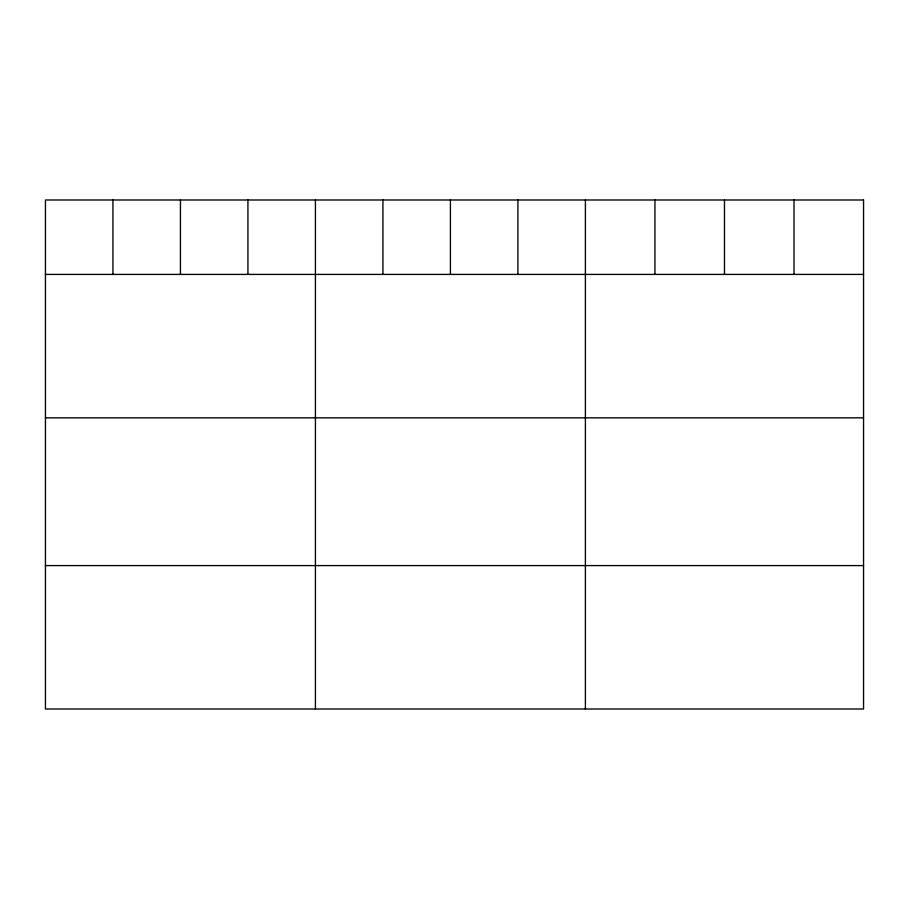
<?xml version="1.0" encoding="UTF-8"?>
<svg xmlns="http://www.w3.org/2000/svg" width="909" height="909" viewBox="0 0 909 909"><rect width="100%" height="100%" fill="white"/><g stroke="black" fill="none" stroke-linecap="round" stroke-linejoin="round"><path stroke-width="1.36" d="M45.45 274.416L863.55 274.416M45.45 417.833L863.55 417.833M45.45 565.591L863.55 565.591M794.011 199.991L794.011 274.416M724.473 199.991L724.473 274.416M654.934 199.991L654.934 274.416M585.396 199.991L585.396 709.009M517.903 199.991L517.903 274.416M450.409 199.991L450.409 274.416M382.916 199.991L382.916 274.416M315.423 199.991L315.423 709.009M247.93 199.991L247.93 274.416M180.437 199.991L180.437 274.416M112.943 199.991L112.943 274.416M863.55 199.991L45.45 199.991L45.45 709.009L863.55 709.009L863.55 199.991"/></g></svg>
